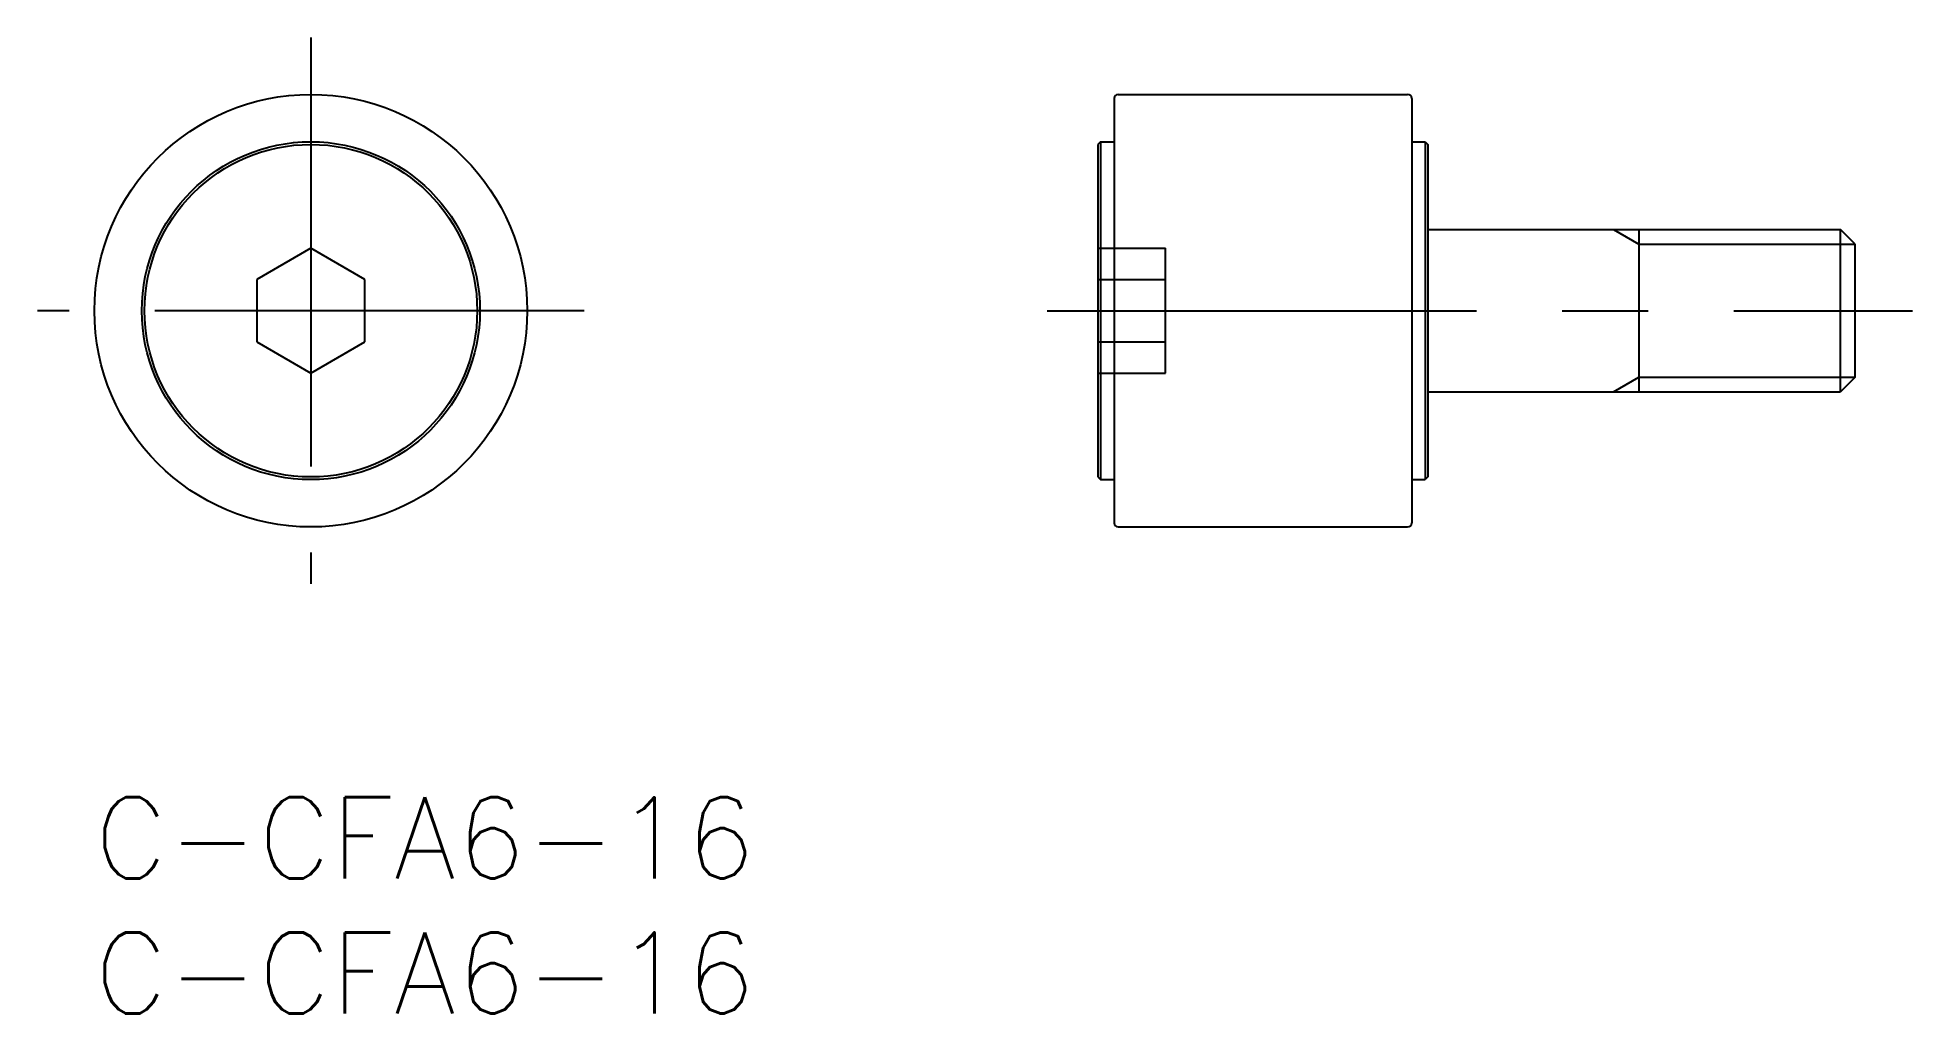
# Model space of a CAD drawing. Extents: x -2.1 to 67.2, y -8 to 28.1.
import ezdxf

# ---------------------------------------------------------------- set-up
doc = ezdxf.new("R2010")
doc.units = 0
doc.header["$LTSCALE"] = 0.5
doc.linetypes.add('CENTER', pattern=[50.8, 31.75, -6.35, 6.35, -6.35])
doc.linetypes.add('DASHED', pattern=[19.05, 12.7, -6.35])
for name, color, linetype in [('MSM_CENTER', 1, 'CENTER'), ('MSM_CONTINUOUS', 7, 'CONTINUOUS'), ('MSM_DASHED', 4, 'DASHED'), ('MSM_NARROW', 5, 'CONTINUOUS'), ('MSM_PART_NUMBER', 7, 'CONTINUOUS')]:
    doc.layers.add(name, color=color, linetype=linetype)
doc.styles.get("Standard").update_dxf_attribs({"font": 'txt.shx', "height": 3, "bigfont": 'bigfont.shx'})

# ---------------------------------------------------------------- blocks, each defined once
blk = doc.blocks.new('*U3')
at = {"layer": 'MSM_PART_NUMBER'}
blk.add_text('C-CFA6-16', height=3, dxfattribs=at).set_placement((0, -3))
blk = doc.blocks.new('*U4')
at = {"layer": 'MSM_PART_NUMBER'}
blk.add_text('C-CFA6-16', height=3, dxfattribs=at).set_placement((0, -8))

msp = doc.modelspace()

# ---------------------------------------------------------------- linework, layer by layer
at = {"layer": 'MSM_CENTER'}
for p, q in [((8, 28.108), (8, 7.892)), ((18.108, 18), (-2.108, 18)), ((35.22, 18), (67.22, 18))]:
    msp.add_line(p, q, dxfattribs=at)
at = {"layer": 'MSM_CONTINUOUS'}
for p, q in [((37.702, 25.85), (37.702, 10.15)), ((37.852, 26), (48.552, 26)), ((48.702, 25.85), (48.702, 10.15)), ((37.202, 24.25), (37.102, 24.15)), ((37.102, 24.15), (37.102, 11.85)), ((37.202, 24.25), (37.702, 24.25)), ((37.202, 24.25), (37.202, 11.75)), ((48.702, 24.25), (49.202, 24.25)), ((49.202, 24.25), (49.302, 24.15)), ((49.202, 24.25), (49.202, 11.75)), ((49.302, 24.15), (49.302, 11.85)), ((49.302, 21), (64.561, 21)), ((57.102, 21), (57.102, 15)), ((64.561, 15), (64.561, 21)), ((65.102, 20.459), (64.561, 21)), ((8, 20.309), (6, 19.155)), ((10, 19.155), (8, 20.309)), ((65.102, 15.541), (65.102, 20.459)), ((6, 19.155), (6, 16.845)), ((10, 16.845), (10, 19.155)), ((6, 16.845), (8, 15.691)), ((8, 15.691), (10, 16.845)), ((65.102, 15.541), (64.561, 15)), ((49.302, 15), (64.561, 15)), ((37.102, 11.85), (37.202, 11.75)), ((49.302, 11.85), (49.202, 11.75)), ((37.202, 11.75), (37.702, 11.75)), ((48.702, 11.75), (49.202, 11.75)), ((37.852, 10), (48.552, 10))]:
    msp.add_line(p, q, dxfattribs=at)
for radius in [8, 6.25, 6.15]:
    msp.add_circle((8, 18), radius, dxfattribs=at)
for centre, start, end in [((37.852, 25.85), 90, 180), ((48.552, 25.85), 0, 90), ((37.852, 10.15), 180, 270), ((48.552, 10.15), 270, 0)]:
    msp.add_arc(centre, 0.15, start, end, dxfattribs=at)
at = {"layer": 'MSM_DASHED'}
for p, q in [((37.102, 20.309), (39.602, 20.309)), ((39.602, 15.691), (39.602, 20.309)), ((37.102, 19.155), (39.602, 19.155)), ((37.102, 16.845), (39.602, 16.845)), ((37.102, 15.691), (39.602, 15.691))]:
    msp.add_line(p, q, dxfattribs=at)
at = {"layer": 'MSM_NARROW'}
for p, q in [((56.164, 21), (57.102, 20.459)), ((57.102, 20.459), (65.102, 20.459)), ((56.164, 15), (57.102, 15.541)), ((57.102, 15.541), (65.102, 15.541))]:
    msp.add_line(p, q, dxfattribs=at)

# ---------------------------------------------------------------- block references
at = {"layer": 'MSM_CONTINUOUS'}
for name in ['*U3', '*U4']:
    msp.add_blockref(name, (0, 0), dxfattribs=at)

doc.saveas('drawing.dxf')
